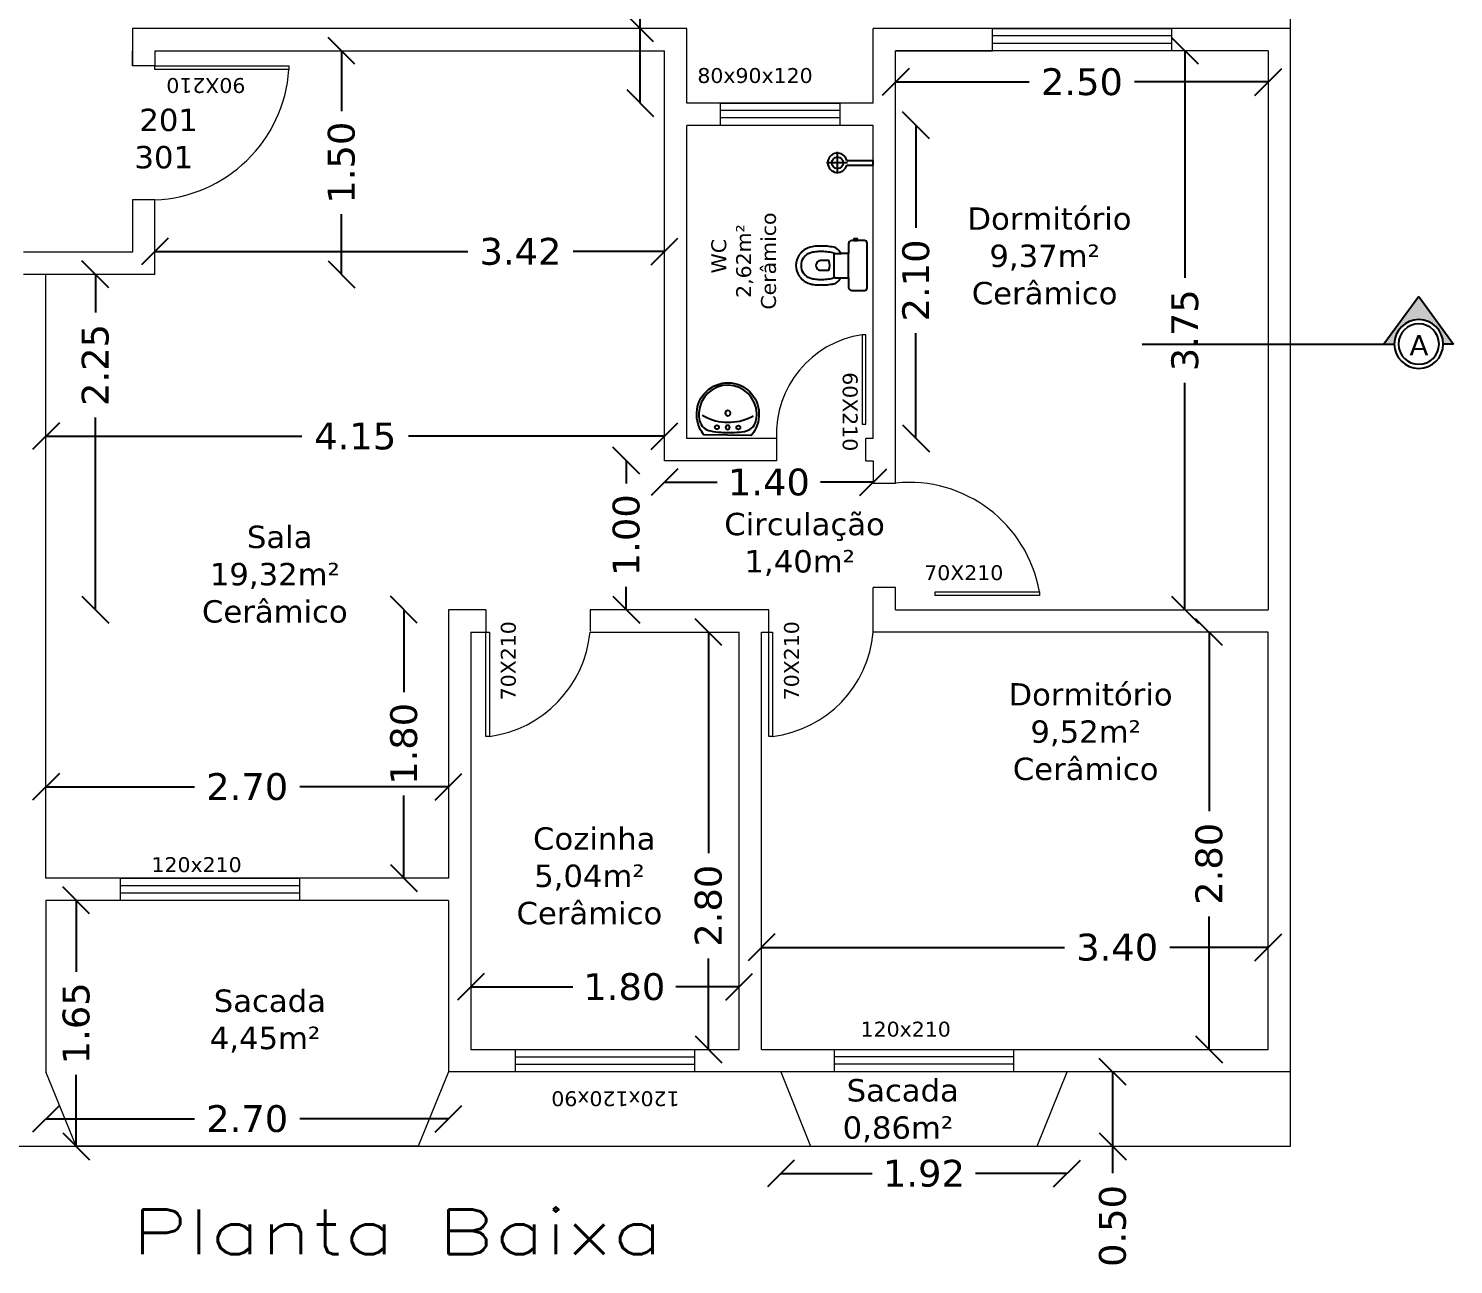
# Model space of a CAD drawing. Header units: millimetres. Extents: x 634 to 830, y -342 to -254.
# Drawn here: x 660.2 to 669.76, y -308.67 to -300.37 of the extents above; entities that cross this region are included whole.
import ezdxf
from ezdxf.enums import TextEntityAlignment as Align

# ---------------------------------------------------------------- set-up
doc = ezdxf.new("R2010")
doc.units = ezdxf.units.MM
doc.linetypes.add('HENRIQUE TRAÇO', pattern=[19.05, 12.7, -6.35])
for name, color, linetype in [('.PENA 03', 2, 'Continuous'), ('_AARQ_TEMP', 2, 'Continuous'), ('Auxiliar', 1, 'Continuous'), ('Camada1', 6, 'Continuous'), ('Camada2', 1, 'Continuous'), ('Camada3', 2, 'Continuous'), ('Camada4', 2, 'Continuous'), ('EQUIP', 7, 'Continuous'), ('EQUIP_I', 13, 'Continuous'), ('ESQUADRIA', 2, 'Continuous'), ('PAREDE', 6, 'Continuous'), ('SIMBOLOS', 2, 'Continuous')]:
    doc.layers.add(name, color=color, linetype=linetype)
doc.styles.add('HEN 70', font='verdana.ttf', dxfattribs={"height": 0.126})
doc.styles.add('REGUA60', font='romansx2.shx', dxfattribs={"width": 1.4})
doc.styles.get("Standard").update_dxf_attribs({"font": 'verdana.ttf'})
doc.dimstyles.get("Standard").update_dxf_attribs({"dimtxt": 0.18, "dimasz": 0.18, "dimexe": 0.18, "dimexo": 0.0625, "dimgap": 0.09, "dimtad": 0, "dimzin": 0, "dimdsep": 46, "dimtxsty": 'Standard', "dimblk": 'OBLIQUE', "dimcen": 0.09, "dimse1": 1, "dimse2": 1, "dimadec": 0, "dimazin": 0, "dimtfac": 1, "dimtofl": 0, "dimtmove": 0, "dimatfit": 3, "dimldrblk": 'OBLIQUE', "dimfxl": 0, "dimtolj": 1, "dimtzin": 0, "dimarcsym": 0})

# ---------------------------------------------------------------- blocks, each defined once
blk = doc.blocks.new('_Oblique')
at = {"color": 0, "linetype": 'ByBlock', "lineweight": -2}
blk.add_line((-0.5, -0.5), (0.5, 0.5), dxfattribs=at)
blk = doc.blocks.new('*D302')
at = {"layer": 'Camada3', "color": 0, "lineweight": -2, "transparency": 16777216}
for p, q in [((666.0211, -300.7317), (666.9179, -300.7317)), ((668.5211, -300.7317), (667.6243, -300.7317))]:
    blk.add_line(p, q, dxfattribs=at)
at = {"layer": 'Defpoints', "color": 0, "lineweight": 0, "transparency": 16777216}
for p in [(666.0211, -300.5231), (668.5211, -300.5231), (666.0211, -300.7317)]:
    blk.add_point(p, dxfattribs=at)
at = {"layer": 'Camada3', "color": 0, "lineweight": -2, "transparency": 16777216, "xscale": 0.18, "yscale": 0.18, "zscale": 0.18, "rotation": 180}
blk.add_blockref('_Oblique', (666.0211, -300.7317), dxfattribs=at)
at = {"layer": 'Camada3', "color": 0, "lineweight": -2, "transparency": 16777216, "xscale": 0.18, "yscale": 0.18, "zscale": 0.18}
blk.add_blockref('_Oblique', (668.5211, -300.7317), dxfattribs=at)
at = {"layer": 'Camada3', "color": 0, "lineweight": 0, "transparency": 16777216, "insert": (667.2711, -300.7317), "char_height": 0.18, "attachment_point": 5}
blk.add_mtext('\\A1;2.50', dxfattribs=at)
blk = doc.blocks.new('*D303')
at = {"layer": 'Camada3', "color": 0, "lineweight": -2, "transparency": 16777216}
for p, q in [((667.9623, -300.5231), (667.9623, -302.0459)), ((667.9623, -304.2731), (667.9623, -302.7504))]:
    blk.add_line(p, q, dxfattribs=at)
at = {"layer": 'Defpoints', "color": 0, "lineweight": 0, "transparency": 16777216}
for p in [(667.9623, -300.5231), (668.5211, -300.5231), (668.5211, -304.2731)]:
    blk.add_point(p, dxfattribs=at)
at = {"layer": 'Camada3', "color": 0, "lineweight": -2, "transparency": 16777216, "xscale": 0.18, "yscale": 0.18, "zscale": 0.18}
for p, rotation in [((667.9623, -300.5231), 90), ((667.9623, -304.2731), 270)]:
    blk.add_blockref('_Oblique', p, dxfattribs=dict(at, rotation=rotation))
at = {"layer": 'Camada3', "color": 0, "lineweight": 0, "transparency": 16777216, "insert": (667.9623, -302.3981), "char_height": 0.18, "attachment_point": 5, "rotation": 90}
blk.add_mtext('\\A1;3.75', dxfattribs=at)
blk = doc.blocks.new('*D304')
at = {"layer": 'Camada3', "color": 0, "lineweight": -2, "transparency": 16777216}
for p, q in [((668.1237, -304.4231), (668.1237, -305.6246)), ((668.1237, -307.2231), (668.1237, -306.331))]:
    blk.add_line(p, q, dxfattribs=at)
at = {"layer": 'Defpoints', "color": 0, "lineweight": 0, "transparency": 16777216}
for p in [(668.5211, -304.4231), (668.1237, -307.2231), (668.5211, -307.2231)]:
    blk.add_point(p, dxfattribs=at)
at = {"layer": 'Camada3', "color": 0, "lineweight": -2, "transparency": 16777216, "xscale": 0.18, "yscale": 0.18, "zscale": 0.18}
for p, rotation in [((668.1237, -304.4231), 90), ((668.1237, -307.2231), 270)]:
    blk.add_blockref('_Oblique', p, dxfattribs=dict(at, rotation=rotation))
at = {"layer": 'Camada3', "color": 0, "lineweight": 0, "transparency": 16777216, "insert": (668.1237, -305.9778), "char_height": 0.18, "attachment_point": 5, "rotation": 90}
blk.add_mtext('\\A1;2.80', dxfattribs=at)
blk = doc.blocks.new('*D268')
at = {"layer": 'Camada3', "color": 0, "lineweight": -2, "transparency": 16777216}
for p, q in [((665.1211, -306.5385), (667.1547, -306.5385)), ((668.5211, -306.5385), (667.8604, -306.5385))]:
    blk.add_line(p, q, dxfattribs=at)
at = {"layer": 'Defpoints', "color": 0, "lineweight": 0, "transparency": 16777216}
for p in [(668.5211, -306.5385), (665.1211, -307.2231), (668.5211, -307.2231)]:
    blk.add_point(p, dxfattribs=at)
at = {"layer": 'Camada3', "color": 0, "lineweight": -2, "transparency": 16777216, "xscale": 0.18, "yscale": 0.18, "zscale": 0.18, "rotation": 180}
blk.add_blockref('_Oblique', (665.1211, -306.5385), dxfattribs=at)
at = {"layer": 'Camada3', "color": 0, "lineweight": -2, "transparency": 16777216, "xscale": 0.18, "yscale": 0.18, "zscale": 0.18}
blk.add_blockref('_Oblique', (668.5211, -306.5385), dxfattribs=at)
at = {"layer": 'Camada3', "color": 0, "lineweight": 0, "transparency": 16777216, "insert": (667.5075, -306.5385), "char_height": 0.18, "attachment_point": 5}
blk.add_mtext('\\A1;3.40', dxfattribs=at)
blk = doc.blocks.new('*D305')
at = {"layer": 'Camada3', "color": 0, "lineweight": -2, "transparency": 16777216}
for p, q in [((664.307, -300.3731), (664.307, -300.1931)), ((664.307, -300.8731), (664.307, -300.3731))]:
    blk.add_line(p, q, dxfattribs=at)
at = {"layer": 'Defpoints', "color": 0, "lineweight": 0, "transparency": 16777216}
for p in [(664.307, -300.3731), (664.6211, -300.3731), (664.6211, -300.8731)]:
    blk.add_point(p, dxfattribs=at)
at = {"layer": 'Camada3', "color": 0, "lineweight": -2, "transparency": 16777216, "xscale": 0.18, "yscale": 0.18, "zscale": 0.18}
for p, rotation in [((664.307, -300.3731), 90), ((664.307, -300.8731), 270)]:
    blk.add_blockref('_Oblique', p, dxfattribs=dict(at, rotation=rotation))
at = {"layer": 'Camada3', "color": 0, "lineweight": 0, "transparency": 16777216, "insert": (664.307, -299.8384), "char_height": 0.18, "attachment_point": 5, "rotation": 90}
blk.add_mtext('\\A1;0.50', dxfattribs=at)
blk = doc.blocks.new('*D306')
at = {"layer": 'Camada3', "color": 0, "lineweight": -2, "transparency": 16777216}
for p, q in [((664.6211, -299.8212), (664.7652, -299.8212)), ((665.8711, -299.8212), (665.4563, -299.8212))]:
    blk.add_line(p, q, dxfattribs=at)
at = {"layer": 'Defpoints', "color": 0, "lineweight": 0, "transparency": 16777216}
for p in [(664.6211, -299.8212), (664.6211, -301.0231), (665.8711, -301.0231)]:
    blk.add_point(p, dxfattribs=at)
at = {"layer": 'Camada3', "color": 0, "lineweight": -2, "transparency": 16777216, "xscale": 0.18, "yscale": 0.18, "zscale": 0.18, "rotation": 180}
blk.add_blockref('_Oblique', (664.6211, -299.8212), dxfattribs=at)
at = {"layer": 'Camada3', "color": 0, "lineweight": -2, "transparency": 16777216, "xscale": 0.18, "yscale": 0.18, "zscale": 0.18}
blk.add_blockref('_Oblique', (665.8711, -299.8212), dxfattribs=at)
at = {"layer": 'Camada3', "color": 0, "lineweight": 0, "transparency": 16777216, "insert": (665.1108, -299.8212), "char_height": 0.18, "attachment_point": 5}
blk.add_mtext('\\A1;1.25', dxfattribs=at)
blk = doc.blocks.new('*D307')
at = {"layer": 'Camada3', "color": 0, "lineweight": -2, "transparency": 16777216}
for p, q in [((666.1576, -301.0231), (666.1576, -301.7102)), ((666.1576, -303.1231), (666.1576, -302.4167))]:
    blk.add_line(p, q, dxfattribs=at)
at = {"layer": 'Defpoints', "color": 0, "lineweight": 0, "transparency": 16777216}
for p in [(664.6211, -301.0231), (664.6211, -303.1231), (666.1576, -303.1231)]:
    blk.add_point(p, dxfattribs=at)
at = {"layer": 'Camada3', "color": 0, "lineweight": -2, "transparency": 16777216, "xscale": 0.18, "yscale": 0.18, "zscale": 0.18}
for p, rotation in [((666.1576, -301.0231), 90), ((666.1576, -303.1231), 270)]:
    blk.add_blockref('_Oblique', p, dxfattribs=dict(at, rotation=rotation))
at = {"layer": 'Camada3', "color": 0, "lineweight": 0, "transparency": 16777216, "insert": (666.1576, -302.0634), "char_height": 0.18, "attachment_point": 5, "rotation": 90}
blk.add_mtext('\\A1;2.10', dxfattribs=at)
blk = doc.blocks.new('*D308')
at = {"layer": 'Camada3', "color": 0, "lineweight": -2, "transparency": 16777216}
for p, q in [((661.0511, -301.8699), (663.1515, -301.8699)), ((664.4711, -301.8699), (663.8575, -301.8699))]:
    blk.add_line(p, q, dxfattribs=at)
at = {"layer": 'Defpoints', "color": 0, "lineweight": 0, "transparency": 16777216}
for p in [(661.0511, -300.5231), (664.4711, -300.5231), (661.0511, -301.8699)]:
    blk.add_point(p, dxfattribs=at)
at = {"layer": 'Camada3', "color": 0, "lineweight": -2, "transparency": 16777216, "xscale": 0.18, "yscale": 0.18, "zscale": 0.18, "rotation": 180}
blk.add_blockref('_Oblique', (661.0511, -301.8699), dxfattribs=at)
at = {"layer": 'Camada3', "color": 0, "lineweight": -2, "transparency": 16777216, "xscale": 0.18, "yscale": 0.18, "zscale": 0.18}
blk.add_blockref('_Oblique', (664.4711, -301.8699), dxfattribs=at)
at = {"layer": 'Camada3', "color": 0, "lineweight": 0, "transparency": 16777216, "insert": (663.5045, -301.8699), "char_height": 0.18, "attachment_point": 5}
blk.add_mtext('\\A1;3.42', dxfattribs=at)
blk = doc.blocks.new('*D269')
at = {"layer": 'Camada3', "color": 0, "lineweight": -2, "transparency": 16777216}
for p, q in [((660.3211, -305.4612), (661.3179, -305.4612)), ((663.0211, -305.4612), (662.0243, -305.4612))]:
    blk.add_line(p, q, dxfattribs=at)
at = {"layer": 'Defpoints', "color": 0, "lineweight": 0, "transparency": 16777216}
for p in [(660.3211, -305.4612), (660.3211, -306.0731), (663.0211, -306.0731)]:
    blk.add_point(p, dxfattribs=at)
at = {"layer": 'Camada3', "color": 0, "lineweight": -2, "transparency": 16777216, "xscale": 0.18, "yscale": 0.18, "zscale": 0.18, "rotation": 180}
blk.add_blockref('_Oblique', (660.3211, -305.4612), dxfattribs=at)
at = {"layer": 'Camada3', "color": 0, "lineweight": -2, "transparency": 16777216, "xscale": 0.18, "yscale": 0.18, "zscale": 0.18}
blk.add_blockref('_Oblique', (663.0211, -305.4612), dxfattribs=at)
at = {"layer": 'Camada3', "color": 0, "lineweight": 0, "transparency": 16777216, "insert": (661.6711, -305.4612), "char_height": 0.18, "attachment_point": 5}
blk.add_mtext('\\A1;2.70', dxfattribs=at)
blk = doc.blocks.new('*D270')
at = {"layer": 'Camada3', "color": 0, "lineweight": -2, "transparency": 16777216}
for p, q in [((664.7655, -304.4231), (664.7655, -305.9058)), ((664.7655, -307.2231), (664.7655, -306.6122))]:
    blk.add_line(p, q, dxfattribs=at)
at = {"layer": 'Defpoints', "color": 0, "lineweight": 0, "transparency": 16777216}
for p in [(663.1711, -304.4231), (663.1711, -307.2231), (664.7655, -307.2231)]:
    blk.add_point(p, dxfattribs=at)
at = {"layer": 'Camada3', "color": 0, "lineweight": -2, "transparency": 16777216, "xscale": 0.18, "yscale": 0.18, "zscale": 0.18}
for p, rotation in [((664.7655, -304.4231), 90), ((664.7655, -307.2231), 270)]:
    blk.add_blockref('_Oblique', p, dxfattribs=dict(at, rotation=rotation))
at = {"layer": 'Camada3', "color": 0, "lineweight": 0, "transparency": 16777216, "insert": (664.7655, -306.259), "char_height": 0.18, "attachment_point": 5, "rotation": 90}
blk.add_mtext('\\A1;2.80', dxfattribs=at)
blk = doc.blocks.new('*D271')
at = {"layer": 'Camada3', "color": 0, "lineweight": -2, "transparency": 16777216}
for p, q in [((663.1711, -306.8034), (663.8549, -306.8034)), ((664.9711, -306.8034), (664.5473, -306.8034))]:
    blk.add_line(p, q, dxfattribs=at)
at = {"layer": 'Defpoints', "color": 0, "lineweight": 0, "transparency": 16777216}
for p in [(663.1711, -306.8034), (663.1711, -307.2231), (664.9711, -307.2231)]:
    blk.add_point(p, dxfattribs=at)
at = {"layer": 'Camada3', "color": 0, "lineweight": -2, "transparency": 16777216, "xscale": 0.18, "yscale": 0.18, "zscale": 0.18, "rotation": 180}
blk.add_blockref('_Oblique', (663.1711, -306.8034), dxfattribs=at)
at = {"layer": 'Camada3', "color": 0, "lineweight": -2, "transparency": 16777216, "xscale": 0.18, "yscale": 0.18, "zscale": 0.18}
blk.add_blockref('_Oblique', (664.9711, -306.8034), dxfattribs=at)
at = {"layer": 'Camada3', "color": 0, "lineweight": 0, "transparency": 16777216, "insert": (664.2011, -306.8034), "char_height": 0.18, "attachment_point": 5}
blk.add_mtext('\\A1;1.80', dxfattribs=at)
blk = doc.blocks.new('*D309')
at = {"layer": 'Camada3', "color": 0, "lineweight": -2, "transparency": 16777216}
for p, q in [((662.7223, -304.2731), (662.7223, -304.827)), ((662.7223, -306.0731), (662.7223, -305.5193))]:
    blk.add_line(p, q, dxfattribs=at)
at = {"layer": 'Defpoints', "color": 0, "lineweight": 0, "transparency": 16777216}
for p in [(663.0211, -304.2731), (662.7223, -306.0731), (663.0211, -306.0731)]:
    blk.add_point(p, dxfattribs=at)
at = {"layer": 'Camada3', "color": 0, "lineweight": -2, "transparency": 16777216, "xscale": 0.18, "yscale": 0.18, "zscale": 0.18}
for p, rotation in [((662.7223, -304.2731), 90), ((662.7223, -306.0731), 270)]:
    blk.add_blockref('_Oblique', p, dxfattribs=dict(at, rotation=rotation))
at = {"layer": 'Camada3', "color": 0, "lineweight": 0, "transparency": 16777216, "insert": (662.7223, -305.1731), "char_height": 0.18, "attachment_point": 5, "rotation": 90}
blk.add_mtext('\\A1;1.80', dxfattribs=at)
blk = doc.blocks.new('SAL91CS2')
at = {"layer": 'EQUIP', "color": 0, "linetype": 'ByBlock'}
blk.add_lwpolyline([(0, -46.5, -0.404815), (-27.6, -19.6, -0.176085), (-21.5, -0.4, -0.232056), (-20.7, 0), (0, 0), (20.7, 0, -0.232056), (21.5, -0.4, -0.176085), (27.6, -19.6, -0.404715), (0, -46.5)], format="xyb", dxfattribs=at)
at = {"layer": 'EQUIP_I'}
for points in [[(0, -44.4, 0.404815), (25.6, -19.5, 0.074583), (25, -12.5, 0.158422), (21.3, -6.5, 0.150216), (15, -3.5, 0.021002), (6, -2.5, 0.008328), (0, -2.3, 0.008328), (-6, -2.5, 0.021002), (-15, -3.5, 0.150216), (-21.3, -6.5, 0.158422), (-25, -12.5, 0.074583), (-25.6, -19.5, 0.404815)], [(0, -8.7, 1), (0, -5.1, 1)], [(0, -21.8, 1), (0, -17.2, 1)]]:
    blk.add_lwpolyline(points, format="xyb", close=True, dxfattribs=at)
blk.add_lwpolyline([(22.8, -17.5, 0.040596), (21, -16.5, 0.125199), (0, -11.5, 0.125199), (-21, -16.5, 0.040596), (-22.8, -17.5)], format="xyb", dxfattribs=at)
for centre in [(-9.5, -6.9), (9.5, -6.9)]:
    blk.add_circle(centre, 1.75, dxfattribs=at)
blk = doc.blocks.new('SAC313S2')
at = {"layer": 'EQUIP', "color": 0, "linetype": 'ByBlock'}
blk.add_lwpolyline([(-23.6, -13.7), (-23.6, -16, 0.415363), (-20.8, -19), (-11.5, -19), (-11.5, -25.6, -0.230445), (-12.4, -27, 0.23338), (-17.3, -33, 0.01224), (-17.8, -36, 0.012146), (-18.2, -39, 0.027041), (-18.4, -46, 0.02486), (-18, -52, 0.024258), (-17.5, -55, 0.054364), (-15.9, -59, 0.124881), (-10, -65.6, 0.148509), (0, -68.7, 0.148509), (10, -65.6, 0.124881), (15.9, -59, 0.054364), (17.4, -55, 0.024258), (18, -52, 0.02486), (18.4, -46, 0.027041), (18.2, -39, 0.012146), (17.8, -36, 0.01224), (17.2, -33, 0.23338), (12.4, -27, -0.230445), (11.5, -25.6), (11.5, -19), (20.8, -19, 0.415363), (23.6, -16), (23.6, -3.8, 0.416486), (21.2, -1.5), (0, -1.5), (-21.2, -1.5, 0.416486), (-23.6, -3.8), (-23.6, -10.7), (-23.7, -10.7), (-23.7, -10.5), (-25.3, -10.5), (-25.3, -14), (-23.7, -14), (-23.7, -13.7)], format="xyb", close=True, dxfattribs=at)
at = {"layer": 'EQUIP_I'}
for p, q in [((0, -19), (-11.5, -19)), ((11.5, -19), (0, -19))]:
    blk.add_line(p, q, dxfattribs=at)
for points in [[(-23.7, -13.7), (-23.7, -10.7)], [(-11.5, -31.8), (-11.5, -25.6)], [(11.5, -31.8), (11.5, -25.6)], [(10.5, -32.5), (10.4, -32.6), (0, -32.6), (-10.4, -32.6), (-10.5, -32.5)]]:
    blk.add_lwpolyline(points, dxfattribs=at)
for points in [[(-23.6, -10.7), (-23.6, -13.7, 0.415363)], [(10.3, -32.6, -0.294455), (12.3, -34, -0.039934), (12.9, -36.8, -0.011944), (13.2, -39.5, -0.026776), (13.5, -45.9, -0.024689), (13, -51.4, -0.023307), (12.6, -53.8, -0.058725), (11.3, -57, -0.118027), (7.2, -61.5, -0.148338), (0, -63.6, -0.148338), (-7.2, -61.5, -0.118027), (-11.3, -57, -0.058725), (-12.6, -53.8, -0.023307), (-13, -51.4, -0.024689), (-13.5, -45.9, -0.026776), (-13.2, -39.5, -0.011944), (-12.9, -36.8, -0.039934), (-12.3, -34, -0.294455), (-10.3, -32.6)]]:
    blk.add_lwpolyline(points, format="xyb", dxfattribs=at)
blk.add_lwpolyline([(2.6, -49, 0.226513), (4.5, -45.5), (4.5, -37.6, 0.186813), (-4.6, -37.6), (-4.6, -45.5, 0.226513), (-2.6, -49, 0.326923)], format="xyb", close=True, dxfattribs=at)
for centre, start, end in [((-10.7, -31.7), 186.191, 278.2537), ((10.7, -31.7), 261.7463, 353.809)]:
    blk.add_arc(centre, 0.842, start, end, dxfattribs=at)
blk = doc.blocks.new('SACHS__2')
at = {"layer": 'EQUIP', "color": 0, "linetype": 'ByBlock'}
for p, q in [((27.3, 2.4), (0, 2.4)), ((0, 2.4), (0, -2.4)), ((27.3, -2.4), (0, -2.4))]:
    blk.add_line(p, q, dxfattribs=at)
blk.add_arc((37, 0), 10, 193.8865, 166.1135, dxfattribs=at)
at = {"layer": 'EQUIP_I'}
for p, q in [((26.6, 0), (48.2, 0)), ((37, 11.2), (37, -11.2))]:
    blk.add_line(p, q, dxfattribs=at)
blk.add_circle((37, 0), 6, dxfattribs=at)
blk = doc.blocks.new('*D310')
at = {"layer": 'Camada3', "color": 0, "lineweight": -2, "transparency": 16777216}
for p, q in [((664.4711, -303.4175), (664.8249, -303.4175)), ((665.8711, -303.4175), (665.5173, -303.4175))]:
    blk.add_line(p, q, dxfattribs=at)
at = {"layer": 'Defpoints', "color": 0, "lineweight": 0, "transparency": 16777216}
for p in [(664.4711, -303.2731), (665.8711, -303.2731), (664.4711, -303.4175)]:
    blk.add_point(p, dxfattribs=at)
at = {"layer": 'Camada3', "color": 0, "lineweight": -2, "transparency": 16777216, "xscale": 0.18, "yscale": 0.18, "zscale": 0.18, "rotation": 180}
blk.add_blockref('_Oblique', (664.4711, -303.4175), dxfattribs=at)
at = {"layer": 'Camada3', "color": 0, "lineweight": -2, "transparency": 16777216, "xscale": 0.18, "yscale": 0.18, "zscale": 0.18}
blk.add_blockref('_Oblique', (665.8711, -303.4175), dxfattribs=at)
at = {"layer": 'Camada3', "color": 0, "lineweight": 0, "transparency": 16777216, "insert": (665.1711, -303.4175), "char_height": 0.18, "attachment_point": 5}
blk.add_mtext('\\A1;1.40', dxfattribs=at)
blk = doc.blocks.new('*D311')
at = {"layer": 'Camada3', "color": 0, "lineweight": -2, "transparency": 16777216}
for p, q in [((664.2143, -303.2731), (664.2143, -303.427)), ((664.2143, -304.2731), (664.2143, -304.1193))]:
    blk.add_line(p, q, dxfattribs=at)
at = {"layer": 'Defpoints', "color": 0, "lineweight": 0, "transparency": 16777216}
for p in [(664.4711, -303.2731), (664.2143, -304.2731), (664.4711, -304.2731)]:
    blk.add_point(p, dxfattribs=at)
at = {"layer": 'Camada3', "color": 0, "lineweight": -2, "transparency": 16777216, "xscale": 0.18, "yscale": 0.18, "zscale": 0.18}
for p, rotation in [((664.2143, -303.2731), 90), ((664.2143, -304.2731), 270)]:
    blk.add_blockref('_Oblique', p, dxfattribs=dict(at, rotation=rotation))
at = {"layer": 'Camada3', "color": 0, "lineweight": 0, "transparency": 16777216, "insert": (664.2143, -303.7731), "char_height": 0.18, "attachment_point": 5, "rotation": 90}
blk.add_mtext('\\A1;1.00', dxfattribs=at)
blk = doc.blocks.new('*D312')
at = {"layer": 'Camada3', "color": 0, "lineweight": -2, "transparency": 16777216}
for p, q in [((662.3036, -300.5231), (662.3036, -300.927)), ((662.3036, -302.0231), (662.3036, -301.6193))]:
    blk.add_line(p, q, dxfattribs=at)
at = {"layer": 'Defpoints', "color": 0, "lineweight": 0, "transparency": 16777216}
for p in [(661.0511, -300.5231), (662.3036, -300.5231), (661.0511, -302.0231)]:
    blk.add_point(p, dxfattribs=at)
at = {"layer": 'Camada3', "color": 0, "lineweight": -2, "transparency": 16777216, "xscale": 0.18, "yscale": 0.18, "zscale": 0.18}
for p, rotation in [((662.3036, -300.5231), 90), ((662.3036, -302.0231), 270)]:
    blk.add_blockref('_Oblique', p, dxfattribs=dict(at, rotation=rotation))
at = {"layer": 'Camada3', "color": 0, "lineweight": 0, "transparency": 16777216, "insert": (662.3036, -301.2731), "char_height": 0.18, "attachment_point": 5, "rotation": 90}
blk.add_mtext('\\A1;1.50', dxfattribs=at)
blk = doc.blocks.new('*D313')
at = {"layer": 'Camada3', "color": 0, "lineweight": -2, "transparency": 16777216}
for p, q in [((660.6525, -302.0231), (660.6525, -302.2781)), ((660.6525, -304.2731), (660.6525, -302.9833))]:
    blk.add_line(p, q, dxfattribs=at)
at = {"layer": 'Defpoints', "color": 0, "lineweight": 0, "transparency": 16777216}
for p in [(661.0511, -302.0231), (660.6525, -304.2731), (661.0511, -304.2731)]:
    blk.add_point(p, dxfattribs=at)
at = {"layer": 'Camada3', "color": 0, "lineweight": -2, "transparency": 16777216, "xscale": 0.18, "yscale": 0.18, "zscale": 0.18}
for p, rotation in [((660.6525, -302.0231), 90), ((660.6525, -304.2731), 270)]:
    blk.add_blockref('_Oblique', p, dxfattribs=dict(at, rotation=rotation))
at = {"layer": 'Camada3', "color": 0, "lineweight": 0, "transparency": 16777216, "insert": (660.6525, -302.6307), "char_height": 0.18, "attachment_point": 5, "rotation": 90}
blk.add_mtext('\\A1;2.25', dxfattribs=at)
blk = doc.blocks.new('*D314')
at = {"layer": 'Camada3', "color": 0, "lineweight": -2, "transparency": 16777216}
for p, q in [((660.3211, -303.1086), (662.0384, -303.1086)), ((664.4711, -303.1086), (662.7538, -303.1086))]:
    blk.add_line(p, q, dxfattribs=at)
at = {"layer": 'Defpoints', "color": 0, "lineweight": 0, "transparency": 16777216}
for p in [(660.3211, -303.1086), (664.4711, -303.2731), (660.3211, -303.3731)]:
    blk.add_point(p, dxfattribs=at)
at = {"layer": 'Camada3', "color": 0, "lineweight": -2, "transparency": 16777216, "xscale": 0.18, "yscale": 0.18, "zscale": 0.18, "rotation": 180}
blk.add_blockref('_Oblique', (660.3211, -303.1086), dxfattribs=at)
at = {"layer": 'Camada3', "color": 0, "lineweight": -2, "transparency": 16777216, "xscale": 0.18, "yscale": 0.18, "zscale": 0.18}
blk.add_blockref('_Oblique', (664.4711, -303.1086), dxfattribs=at)
at = {"layer": 'Camada3', "color": 0, "lineweight": 0, "transparency": 16777216, "insert": (662.3961, -303.1086), "char_height": 0.18, "attachment_point": 5}
blk.add_mtext('\\A1;4.15', dxfattribs=at)
blk = doc.blocks.new('*D315')
at = {"layer": 'Camada3', "color": 0, "lineweight": -2, "transparency": 16777216}
for p, q in [((660.5242, -306.2231), (660.5242, -306.7026)), ((660.5242, -307.8731), (660.5242, -307.3937))]:
    blk.add_line(p, q, dxfattribs=at)
at = {"layer": 'Defpoints', "color": 0, "lineweight": 0, "transparency": 16777216}
for p in [(660.3211, -306.2231), (660.3211, -307.8731), (660.5242, -307.8731)]:
    blk.add_point(p, dxfattribs=at)
at = {"layer": 'Camada3', "color": 0, "lineweight": -2, "transparency": 16777216, "xscale": 0.18, "yscale": 0.18, "zscale": 0.18}
for p, rotation in [((660.5242, -306.2231), 90), ((660.5242, -307.8731), 270)]:
    blk.add_blockref('_Oblique', p, dxfattribs=dict(at, rotation=rotation))
at = {"layer": 'Camada3', "color": 0, "lineweight": 0, "transparency": 16777216, "insert": (660.5242, -307.0481), "char_height": 0.18, "attachment_point": 5, "rotation": 90}
blk.add_mtext('\\A1;1.65', dxfattribs=at)
blk = doc.blocks.new('*D316')
at = {"layer": 'Camada3', "color": 0, "lineweight": -2, "transparency": 16777216}
for p, q in [((660.3211, -307.6889), (661.3179, -307.6889)), ((663.0211, -307.6889), (662.0243, -307.6889))]:
    blk.add_line(p, q, dxfattribs=at)
at = {"layer": 'Defpoints', "color": 0, "lineweight": 0, "transparency": 16777216}
for p in [(660.3211, -307.3731), (663.0211, -307.3731), (660.3211, -307.6889)]:
    blk.add_point(p, dxfattribs=at)
at = {"layer": 'Camada3', "color": 0, "lineweight": -2, "transparency": 16777216, "xscale": 0.18, "yscale": 0.18, "zscale": 0.18, "rotation": 180}
blk.add_blockref('_Oblique', (660.3211, -307.6889), dxfattribs=at)
at = {"layer": 'Camada3', "color": 0, "lineweight": -2, "transparency": 16777216, "xscale": 0.18, "yscale": 0.18, "zscale": 0.18}
blk.add_blockref('_Oblique', (663.0211, -307.6889), dxfattribs=at)
at = {"layer": 'Camada3', "color": 0, "lineweight": 0, "transparency": 16777216, "insert": (661.6711, -307.6889), "char_height": 0.18, "attachment_point": 5}
blk.add_mtext('\\A1;2.70', dxfattribs=at)
blk = doc.blocks.new('*D317')
at = {"layer": 'Camada3', "color": 0, "lineweight": -2, "transparency": 16777216}
for p, q in [((665.2511, -308.0557), (665.8648, -308.0557)), ((667.1711, -308.0557), (666.5574, -308.0557))]:
    blk.add_line(p, q, dxfattribs=at)
at = {"layer": 'Defpoints', "color": 0, "lineweight": 0, "transparency": 16777216}
for p in [(665.2511, -307.3731), (667.1711, -307.3731), (665.2511, -308.0557)]:
    blk.add_point(p, dxfattribs=at)
at = {"layer": 'Camada3', "color": 0, "lineweight": -2, "transparency": 16777216, "xscale": 0.18, "yscale": 0.18, "zscale": 0.18, "rotation": 180}
blk.add_blockref('_Oblique', (665.2511, -308.0557), dxfattribs=at)
at = {"layer": 'Camada3', "color": 0, "lineweight": -2, "transparency": 16777216, "xscale": 0.18, "yscale": 0.18, "zscale": 0.18}
blk.add_blockref('_Oblique', (667.1711, -308.0557), dxfattribs=at)
at = {"layer": 'Camada3', "color": 0, "lineweight": 0, "transparency": 16777216, "insert": (666.2111, -308.0557), "char_height": 0.18, "attachment_point": 5}
blk.add_mtext('\\A1;1.92', dxfattribs=at)
blk = doc.blocks.new('*D318')
at = {"layer": 'Camada3', "color": 0, "lineweight": -2, "transparency": 16777216}
for p, q in [((667.4771, -307.3731), (667.4771, -307.8731)), ((667.4771, -307.8731), (667.4771, -308.0531))]:
    blk.add_line(p, q, dxfattribs=at)
at = {"layer": 'Defpoints', "color": 0, "lineweight": 0, "transparency": 16777216}
for p in [(665.2511, -307.3731), (665.2511, -307.8731), (667.4771, -307.8731)]:
    blk.add_point(p, dxfattribs=at)
at = {"layer": 'Camada3', "color": 0, "lineweight": -2, "transparency": 16777216, "xscale": 0.18, "yscale": 0.18, "zscale": 0.18}
for p, rotation in [((667.4771, -307.3731), 90), ((667.4771, -307.8731), 270)]:
    blk.add_blockref('_Oblique', p, dxfattribs=dict(at, rotation=rotation))
at = {"layer": 'Camada3', "color": 0, "lineweight": 0, "transparency": 16777216, "insert": (667.4771, -308.4078), "char_height": 0.18, "attachment_point": 5, "rotation": 90}
blk.add_mtext('\\A1;0.50', dxfattribs=at)
blk = doc.blocks.new('tftft')
at = {"layer": '.PENA 03'}
blk.add_hatch(color=254, dxfattribs=at).paths.add_polyline_path([(1951.3311, -538.5237), (1951.0974, -538.204), (1951.1677, -538.204, 0.414214), (1951.3317, -538.368, 0.414214), (1951.4957, -538.204), (1951.5647, -538.204)])
at = {"layer": 'SIMBOLOS', "color": 210, "linetype": 'HENRIQUE TRAÇO'}
blk.add_line((1949.4765, -538.204), (1951.1677, -538.204), dxfattribs=at)
at = {"layer": 'SIMBOLOS', "color": 3}
for q in [(1951.0974, -538.204), (1951.5647, -538.204)]:
    blk.add_line((1951.3311, -538.5237), q, dxfattribs=at)
at = {"layer": 'SIMBOLOS', "color": 210}
blk.add_line((1951.5647, -538.204), (1951.4957, -538.204), dxfattribs=at)
at = {"layer": 'SIMBOLOS', "color": 3}
for radius in [0.164, 0.136]:
    blk.add_circle((1951.3317, -538.204), radius, dxfattribs=at)
at = {"layer": 'SIMBOLOS', "color": 3, "style": 'HEN 70'}
blk.add_attdef('A', text='', height=0.136, dxfattribs=at).set_placement((1951.333, -538.2642), align=Align.CENTER)
blk = doc.blocks.new('*D389')
at = {"layer": 'Camada3', "color": 0, "lineweight": -2, "transparency": 16777216}
for p, q in [((657.2379, -297.8231), (657.2379, -298.7455)), ((657.2379, -300.3731), (657.2379, -299.4507))]:
    blk.add_line(p, q, dxfattribs=at)
at = {"layer": 'Defpoints', "color": 0, "lineweight": 0, "transparency": 16777216}
for p in [(657.2379, -297.8231), (657.2379, -300.3731), (660.3802, -300.3731)]:
    blk.add_point(p, dxfattribs=at)
at = {"layer": 'Camada3', "color": 0, "lineweight": -2, "transparency": 16777216, "xscale": 0.18, "yscale": 0.18, "zscale": 0.18}
for p, rotation in [((657.2379, -297.8231), 90), ((657.2379, -300.3731), 270)]:
    blk.add_blockref('_Oblique', p, dxfattribs=dict(at, rotation=rotation))
at = {"layer": 'Camada3', "color": 0, "lineweight": 0, "transparency": 16777216, "insert": (657.2379, -299.0981), "char_height": 0.18, "attachment_point": 5, "rotation": 90}
blk.add_mtext('\\A1;2.55', dxfattribs=at)

msp = doc.modelspace()

# ---------------------------------------------------------------- linework, layer by layer
at = {"layer": '_AARQ_TEMP', "lineweight": 0}
for p, q in [((661.0511, -300.6231), (661.9511, -300.6231)), ((661.0511, -300.6481), (661.0511, -300.6231)), ((661.9511, -300.6481), (661.0511, -300.6481)), ((661.9511, -300.6231), (661.9511, -300.6481))]:
    msp.add_line(p, q, dxfattribs=at)
msp.add_arc((661.0136, -300.5842), 0.9397, 272.28713, 356.09901, dxfattribs=at)
at = {"layer": 'Auxiliar', "lineweight": 0}
msp.add_line((668.6711, -307.8731), (668.6711, -295.8731), dxfattribs=at)
at = {"layer": 'Camada1', "lineweight": 0}
for p, q in [((668.5211, -300.5231), (668.5211, -301.7981)), ((663.2711, -304.2731), (663.2711, -304.4231)), ((663.9711, -304.2731), (663.9711, -304.4167)), ((663.1711, -304.4231), (663.2711, -304.4231)), ((663.1711, -307.2231), (664.9711, -307.2231))]:
    msp.add_line(p, q, dxfattribs=at)
at = {"layer": 'Camada2', "lineweight": 0}
for p, q in [((666.6711, -300.5231), (666.6711, -300.3731)), ((666.6711, -300.3731), (667.8711, -300.3731)), ((667.8711, -300.4231), (666.6711, -300.4231)), ((667.8711, -300.3731), (667.8711, -300.5231)), ((667.8711, -300.4731), (666.6711, -300.4731)), ((667.8711, -300.5231), (666.6711, -300.5231)), ((664.8461, -301.0231), (664.8461, -300.8731)), ((664.8461, -300.8731), (665.6461, -300.8731)), ((665.6461, -300.9231), (664.8461, -300.9231)), ((665.6461, -300.8731), (665.6461, -301.0231)), ((665.6461, -300.9731), (664.8461, -300.9731)), ((665.6461, -301.0231), (664.8461, -301.0231)), ((660.8211, -306.2231), (660.8211, -306.0731)), ((660.8211, -306.0731), (662.0211, -306.0731)), ((662.0211, -306.0731), (662.0211, -306.2231)), ((660.8211, -306.1231), (662.0211, -306.1231)), ((660.8211, -306.1731), (662.0211, -306.1731)), ((662.0211, -306.2231), (660.8211, -306.2231)), ((663.4711, -307.3731), (663.4711, -307.2231)), ((663.4711, -307.2231), (664.6711, -307.2231)), ((664.6711, -307.2231), (664.6711, -307.3731)), ((665.6111, -307.3731), (665.6111, -307.2231)), ((665.6111, -307.2231), (666.8111, -307.2231)), ((666.8111, -307.2231), (666.8111, -307.3731)), ((663.4711, -307.2731), (664.6711, -307.2731)), ((663.4711, -307.3231), (664.6711, -307.3231)), ((666.8111, -307.2731), (665.6111, -307.2731)), ((666.8111, -307.3231), (665.6111, -307.3231)), ((664.6711, -307.3731), (663.4711, -307.3731)), ((666.8111, -307.3731), (665.6111, -307.3731)), ((634.6711, -307.8731), (668.6711, -307.8731))]:
    msp.add_line(p, q, dxfattribs=at)
at = {"layer": 'Camada4', "lineweight": 0}
for p, q in [((665.8211, -302.4282), (665.7961, -302.4282)), ((665.7961, -302.4282), (665.7961, -303.0282)), ((665.8211, -303.0282), (665.8211, -302.4282)), ((665.7961, -303.0282), (665.8211, -303.0282)), ((666.286, -304.178), (666.286, -304.153)), ((666.286, -304.153), (666.986, -304.153)), ((666.986, -304.178), (666.286, -304.178)), ((666.986, -304.153), (666.986, -304.178)), ((663.2711, -305.1231), (663.2711, -304.4231)), ((663.2711, -304.4231), (663.2961, -304.4231)), ((663.2961, -304.4231), (663.2961, -305.1231)), ((665.1711, -305.1231), (665.1711, -304.4231)), ((665.1711, -304.4231), (665.1961, -304.4231)), ((665.1961, -304.4231), (665.1961, -305.1231)), ((663.2961, -305.1231), (663.2711, -305.1231)), ((665.1961, -305.1231), (665.1711, -305.1231))]:
    msp.add_line(p, q, dxfattribs=at)
for centre, radius, start, end in [((665.8965, -303.0966), 0.6759, 98.53997, 182.24851), ((666.1113, -304.3066), 0.8881, 9.96247, 95.82823), ((663.1929, -304.3481), 0.7818, 277.58792, 354.49534), ((665.101, -304.3559), 0.7731, 277.07012, 355.01314)]:
    msp.add_arc(centre, radius, start, end, dxfattribs=at)
at = {"layer": 'PAREDE', "lineweight": 0}
for p, q in [((660.9011, -300.3731), (660.9011, -300.6231)), ((664.6211, -300.3731), (660.9011, -300.3731)), ((664.6211, -300.8731), (664.6211, -300.3731)), ((668.6711, -300.3731), (665.8711, -300.3731)), ((665.8711, -300.8731), (665.8711, -300.3731)), ((668.6711, -307.3731), (668.6711, -300.3731)), ((668.6711, -307.3731), (668.6711, -300.3731)), ((661.0511, -300.5231), (664.4711, -300.5231)), ((661.0511, -300.5231), (661.0511, -300.6231)), ((664.4711, -303.2731), (664.4711, -300.5231)), ((666.0211, -303.4231), (666.0211, -300.5231)), ((668.5211, -300.5231), (666.0211, -300.5231)), ((666.0211, -300.5231), (666.6711, -300.5231)), ((668.5211, -300.5231), (668.5211, -304.2731)), ((661.0511, -300.6231), (660.9011, -300.6231)), ((665.8711, -300.8731), (664.6211, -300.8731)), ((664.6211, -303.1231), (664.6211, -301.0231)), ((665.8711, -301.0231), (664.6211, -301.0231)), ((665.8711, -303.1231), (665.8711, -301.0231)), ((660.9011, -301.5231), (660.9011, -301.8731)), ((661.0511, -301.5231), (660.9011, -301.5231)), ((661.0511, -302.0231), (661.0511, -301.5231)), ((660.9011, -301.8731), (660.1711, -301.8731)), ((661.0511, -302.0231), (660.1711, -302.0231)), ((660.3211, -306.0731), (660.3211, -302.0231)), ((665.2211, -303.1231), (664.6211, -303.1231)), ((665.2211, -303.1231), (665.2211, -303.2731)), ((665.8711, -303.1231), (665.8211, -303.1231)), ((665.8211, -303.2731), (665.8211, -303.1231)), ((665.2211, -303.2731), (664.4711, -303.2731)), ((665.8211, -303.2731), (665.8711, -303.2731)), ((665.8711, -303.2731), (665.8711, -303.4231)), ((665.8711, -303.4231), (666.0211, -303.4231)), ((665.8711, -304.4231), (665.8711, -304.1231)), ((666.0211, -304.1231), (665.8711, -304.1231)), ((666.0211, -304.2731), (666.0211, -304.1231)), ((663.2711, -304.2731), (663.0211, -304.2731)), ((663.0211, -304.2731), (663.0211, -306.0731)), ((665.1711, -304.2731), (663.9711, -304.2731)), ((665.1711, -304.4231), (665.1711, -304.2731)), ((666.0211, -304.2731), (668.5211, -304.2731)), ((663.1711, -304.4231), (663.1711, -307.2231)), ((663.9711, -304.4231), (664.9711, -304.4231)), ((664.9711, -307.2231), (664.9711, -304.4231)), ((665.1211, -307.2231), (665.1211, -304.4231)), ((665.1211, -304.4231), (665.1711, -304.4231)), ((668.5211, -304.4231), (665.8711, -304.4231)), ((668.5211, -307.2231), (668.5211, -304.4231)), ((663.0211, -306.0731), (660.3211, -306.0731)), ((663.0211, -306.2231), (660.3211, -306.2231)), ((660.3211, -306.2231), (660.3211, -307.3731)), ((663.0211, -306.2231), (663.0211, -307.3731)), ((665.1211, -307.2231), (665.6111, -307.2231)), ((665.2511, -307.2231), (668.5211, -307.2231)), ((660.5242, -307.8731), (660.3211, -307.3731)), ((663.0211, -307.3731), (662.818, -307.8731)), ((668.6711, -307.3731), (663.0211, -307.3731)), ((665.2511, -307.3731), (665.4511, -307.8731)), ((666.9711, -307.8731), (667.1711, -307.3731)), ((662.818, -307.8731), (660.5242, -307.8731)), ((665.4511, -307.8731), (666.9711, -307.8731))]:
    msp.add_line(p, q, dxfattribs=at)
msp.add_lwpolyline([(660.9011, -300.6231), (660.9011, -300.5231)], dxfattribs=at)

# ---------------------------------------------------------------- block references
at = {"layer": 'EQUIP'}
for name, p, xscale, yscale, zscale, rotation in [('SACHS__2', (665.8711, -301.2742), 0.0064874067356868, 0.0064874067356868, 0.0064874067356868, 180), ('SAC313S2', (665.84, -301.9634), 0.0070955739020064, 0.0070955739020064, 0.0070955739020064, 269.9999999999999), ('SAL91CS2', (664.8937, -303.1016), 0.0075581623993019, 0.0075581623993019, 0.0075581623993019, 179.295090190306)]:
    msp.add_blockref(name, p, dxfattribs=dict(at, xscale=xscale, yscale=yscale, zscale=zscale, rotation=rotation))
at = {"layer": 'PAREDE', "color": 1, "lineweight": 0}
ref = msp.add_blockref('tftft', (-1281.801, -840.6943), dxfattribs=dict(at, xscale=-1, rotation=180))
ref.add_attrib('A', 'A', dxfattribs={"layer": 'SIMBOLOS', "color": 3, "height": 0.136, "style": 'HEN 70'}).set_placement((669.532, -302.5661), align=Align.CENTER)

# ---------------------------------------------------------------- texts
at = {"layer": '_AARQ_TEMP', "lineweight": 0, "insert": (661.1286, -300.8057), "char_height": 0.1, "attachment_point": 3, "rotation": 180, "style": 'REGUA60'}
msp.add_mtext('{\\fVerdana|b0|i0|c0|p34;\\C2;90X210}', dxfattribs=at)
at = {"layer": 'Camada2', "lineweight": 0, "insert": (662.6792, -308.2974), "char_height": 0.3, "attachment_point": 2, "style": 'REGUA60'}
msp.add_mtext('{\\C4;Planta Baixa}', dxfattribs=at)
at = {"layer": 'ESQUADRIA', "lineweight": 0, "style": 'REGUA60'}
for s, insert, char_height, attachment_point in [('{\\fVerdana|b0|i0|c0|p34;\\C4;80x90x120}', (664.6912, -300.6385), 0.1, 1), ('{\\fVerdana|b0|i0|c0|p34;\\C4; 201\\P301}', (661.1113, -301.1128), 0.15, 5), ('{\\fVerdana|b0|i0|c0|p34;\\C4; Dormitório\\P\\C2;9,37m²\\PCerâmico}', (667.0207, -301.8999), 0.15, 5), ('{\\fVerdana|b0|i0|c0|p34;\\C4; Circulação\\P\\C2;1,40m²}', (665.3776, -303.835), 0.15, 5), ('{\\fVerdana|b0|i0|c0|p34;\\C4; Sala\\P\\C2;19,32m²\\PCerâmico}', (661.8565, -304.0356), 0.15, 5), ('{\\fVerdana|b0|i0|c0|p34;\\C2;70X210}', (666.2131, -304.0765), 0.1, 7), ('{\\fVerdana|b0|i0|c0|p34;\\C4; Dormitório\\P\\C2;9,52m²\\PCerâmico}', (667.2961, -305.0921), 0.15, 5), ('{\\fVerdana|b0|i0|c0|p34;\\C4; Cozinha\\P\\C2;5,04m²\\PCerâmico}', (663.9669, -306.0596), 0.15, 5), ('{\\fVerdana|b0|i0|c0|p34;\\C4;120x210}', (661.029, -305.9333), 0.1, 1), ('{\\fVerdana|b0|i0|c0|p34;\\C4; Sacada\\P\\C2;4,45m²}', (661.7905, -307.0332), 0.15, 5), ('{\\fVerdana|b0|i0|c0|p34;\\C4;120x210}', (665.7863, -307.0372), 0.1, 1), ('{\\fVerdana|b0|i0|c0|p34;\\C4; Sacada\\P\\C2;0,86m²}', (666.0365, -307.6343), 0.15, 5)]:
    msp.add_mtext(s, dxfattribs=dict(at, insert=insert, char_height=char_height, attachment_point=attachment_point))
for s, insert, char_height, attachment_point, rotation in [('{\\fVerdana|b0|i0|c0|p34;\\C4; \\H0.6667x;WC\\H1.5x;\\P\\H0.6667x;\\C2;2,62m²\\PCerâmico}', (665.0025, -301.9336), 0.15, 5, 90), ('{\\fVerdana|b0|i0|c0|p34;\\C2;60X210}', (665.7663, -303.2098), 0.1, 3, 270), ('{\\fVerdana|b0|i0|c0|p34;\\C2;70X210}', (663.3726, -304.3502), 0.1, 3, 90), ('{\\fVerdana|b0|i0|c0|p34;\\C2;70X210}', (665.2726, -304.3502), 0.1, 3, 90), ('{\\fVerdana|b0|i0|c0|p34;\\C4;120x120x90}', (664.5719, -307.6041), 0.1, 1, 180)]:
    msp.add_mtext(s, dxfattribs=dict(at, insert=insert, char_height=char_height, attachment_point=attachment_point, rotation=rotation))

# ---------------------------------------------------------------- dimensions: what is measured, and where the dimension line sits
at = {"layer": 'Camada3', "lineweight": 0}
for base, p1, p2, angle, picture, middle in [((657.2379, -300.3731), (657.2379, -297.8231), (660.3802, -300.3731), 90, '*D389', (657.2379, -299.0981)), ((667.9623, -300.5231), (668.5211, -304.2731), (668.5211, -300.5231), 90, '*D303', (667.9623, -302.3981)), ((662.7223, -306.0731), (663.0211, -304.2731), (663.0211, -306.0731), 90, '*D309', (662.7223, -305.1731)), ((660.3211, -305.4612), (663.0211, -306.0731), (660.3211, -306.0731), 180, '*D269', (661.6711, -305.4612))]:
    dim = msp.add_linear_dim(base=base, p1=p1, p2=p2, angle=angle, dimstyle='Standard', dxfattribs=at)
    dim.commit()
    dim.dimension.update_dxf_attribs({"geometry": picture, "text_midpoint": middle})
for base, p1, p2, angle, picture, middle in [((664.307, -300.3731), (664.6211, -300.8731), (664.6211, -300.3731), 90, '*D305', (664.307, -299.8384)), ((664.6211, -299.8212), (665.8711, -301.0231), (664.6211, -301.0231), 180, '*D306', (665.1108, -299.8212)), ((661.0511, -301.8699), (664.4711, -300.5231), (661.0511, -300.5231), 180, '*D308', (663.5045, -301.8699)), ((666.0211, -300.7317), (668.5211, -300.5231), (666.0211, -300.5231), 180, '*D302', (667.2711, -300.7317)), ((666.1576, -303.1231), (664.6211, -301.0231), (664.6211, -303.1231), 90, '*D307', (666.1576, -302.0634)), ((664.7655, -307.2231), (663.1711, -304.4231), (663.1711, -307.2231), 90, '*D270', (664.7655, -306.259)), ((668.1237, -307.2231), (668.5211, -304.4231), (668.5211, -307.2231), 90, '*D304', (668.1237, -305.9778)), ((668.5211, -306.5385), (665.1211, -307.2231), (668.5211, -307.2231), 180, '*D268', (667.5075, -306.5385)), ((663.1711, -306.8034), (664.9711, -307.2231), (663.1711, -307.2231), 180, '*D271', (664.2011, -306.8034))]:
    dim = msp.add_linear_dim(base=base, p1=p1, p2=p2, angle=angle, dimstyle='Standard', dxfattribs=at)
    dim.commit()
    dim.dimension.update_dxf_attribs({"geometry": picture, "text_midpoint": middle, "dimtype": 160})
for base, p1, p2, angle, picture, middle in [((662.3036, -300.5231), (661.0511, -302.0231), (661.0511, -300.5231), 90, '*D312', (662.3036, -301.2731)), ((664.2143, -304.2731), (664.4711, -303.2731), (664.4711, -304.2731), 90, '*D311', (664.2143, -303.7731)), ((664.4711, -303.4175), (665.8711, -303.2731), (664.4711, -303.2731), 180, '*D310', (665.1711, -303.4175)), ((660.5242, -307.8731), (660.3211, -306.2231), (660.3211, -307.8731), 90, '*D315', (660.5242, -307.0481)), ((667.4771, -307.8731), (665.2511, -307.3731), (665.2511, -307.8731), 90, '*D318', (667.4771, -308.4078)), ((660.3211, -307.6889), (663.0211, -307.3731), (660.3211, -307.3731), 180, '*D316', (661.6711, -307.6889)), ((665.2511, -308.0557), (667.1711, -307.3731), (665.2511, -307.3731), 180, '*D317', (666.2111, -308.0557))]:
    dim = msp.add_linear_dim(base=base, p1=p1, p2=p2, angle=angle, dimstyle='Standard', override={"dimfxl": 10, "dimfxlon": 1, "dimarcsym": 1}, dxfattribs=at)
    dim.commit()
    dim.dimension.update_dxf_attribs({"geometry": picture, "text_midpoint": middle})
for base, p1, p2, angle, picture, middle in [((660.6525, -304.2731), (661.0511, -302.0231), (661.0511, -304.2731), 90, '*D313', (660.6525, -302.6307)), ((660.3211, -303.1086), (664.4711, -303.2731), (660.3211, -303.3731), 180, '*D314', (662.3961, -303.1086))]:
    dim = msp.add_linear_dim(base=base, p1=p1, p2=p2, angle=angle, dimstyle='Standard', override={"dimfxl": 10, "dimfxlon": 1, "dimarcsym": 1}, dxfattribs=at)
    dim.commit()
    dim.dimension.update_dxf_attribs({"geometry": picture, "text_midpoint": middle, "dimtype": 160})

doc.saveas('drawing.dxf')
